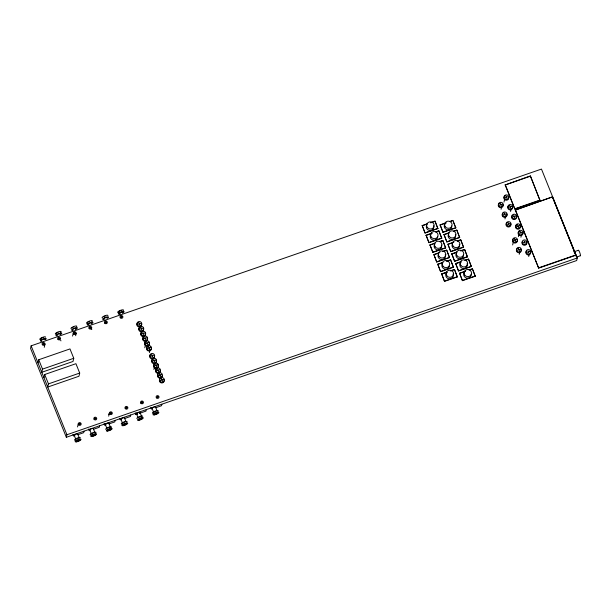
<?xml version="1.0" encoding="UTF-8"?>
<svg xmlns="http://www.w3.org/2000/svg" width="611" height="611" viewBox="0 0 611 611"><rect width="100%" height="100%" fill="white"/><g stroke="black" fill="none" stroke-linecap="round" stroke-linejoin="round"><path stroke-width="0.92" d="M31.138 345.826L30.55 348.385L66.339 437.293L576.669 260.546L577.258 257.987L541.468 169.079L31.138 345.826L66.927 434.734L66.339 437.293M38.012 362.919L38.745 359.742L69.982 348.919L73.755 358.29L73.03 361.46L41.785 372.282L42.51 369.113L38.745 359.742M44.252 347.323L44.977 344.138M43.961 377.69L44.687 374.52L75.932 363.698L79.705 373.061L78.972 376.239L47.734 387.053L48.46 383.884L44.687 374.52M72.556 336.103L73.289 332.919M75.627 335.722L76.176 333.331M73.969 434.65L73.626 436.162L72.93 434.444M77.536 426.952L78.269 423.759M84.013 431.175L83.669 432.687L77.811 434.711M89.542 429.258L89.191 430.77L88.503 429.052M99.585 425.783L99.242 427.295L93.376 429.319M105.115 423.866L104.764 425.378L104.076 423.66M108.682 416.167L109.407 412.975M115.158 420.391L114.815 421.896L108.949 423.927M120.68 418.474L120.336 419.986L119.649 418.268M144.792 347.781L145.517 344.627M130.731 414.999L130.38 416.503L124.522 418.535M149.367 352.631L149.962 350.034M137.582 414.014L135.909 414.594L136.253 413.082M153.88 369.479L154.278 367.753M146.296 409.599L145.953 411.111L139.255 413.433M151.826 407.69L151.482 409.202L150.787 407.484M161.869 404.207L161.525 405.719L155.668 407.751M430.74 222.587L435.009 221.106L437.873 228.598L425.057 233.035L422.201 225.543L427.326 223.771M425.057 233.035L422.201 225.543M435.483 231.943L438.897 230.767L441.753 238.259L428.945 242.697L426.088 235.197L432.069 233.127M428.945 242.697L426.088 235.197M435.009 221.106L437.873 228.598M439.378 241.628L442.792 240.444L445.656 247.936L432.848 252.374L429.984 244.881L435.108 243.102M432.848 252.374L429.984 244.881M449.513 221.587L452.927 220.403L455.783 227.895L442.975 232.333L440.119 224.84L446.099 222.771M438.897 230.767L436.277 231.905M439.851 252.458L433.871 254.535L436.728 262.027L449.536 257.59L446.679 250.098L442.41 251.572M442.975 232.333L440.119 224.84M436.728 262.027L433.871 254.535M453.4 231.241L456.814 230.057L459.671 237.557L446.862 241.987L444.006 234.494L449.131 232.722M445.656 247.936L442.792 240.444M446.297 261.233L450.567 259.751L453.423 267.244L440.615 271.681L437.759 264.189L442.883 262.417M446.862 241.987L444.006 234.494M440.615 271.681L437.759 264.189M452.927 220.403L450.307 221.541M453.881 242.109L447.909 244.179L450.765 251.679L463.573 247.241L460.717 239.749L457.295 240.933M449.215 256.788L446.679 250.098M450.192 270.91L454.462 269.428L457.318 276.92L444.51 281.358L441.654 273.865L446.778 272.094M450.765 251.679L447.909 244.179M444.51 281.358L441.654 273.865M459.671 237.557L456.814 230.057M460.327 250.869L464.597 249.395L467.453 256.887L454.645 261.325L451.789 253.825L456.913 252.053M450.567 259.751L453.423 267.244M454.645 261.325L451.789 253.825M463.245 246.439L460.717 239.749M465.07 260.233L468.484 259.049L471.341 266.541L458.533 270.978L455.676 263.486L460.801 261.707M454.462 269.428L457.318 276.92M458.533 270.978L455.676 263.486M464.597 249.395L467.453 256.887M468.965 269.917L472.387 268.733L475.243 276.225L462.435 280.663L459.571 273.17L465.551 271.101M462.435 280.663L459.571 273.17M468.484 259.049L471.341 266.541M475.243 276.225L472.387 268.733M505.152 184.965L530.356 175.884L539.987 200.408L514.874 209.107L505.152 184.965L529.37 176.579M501.096 209.283L501.692 206.686M503.983 202.134L504.778 198.667M504.984 218.937L505.58 216.34M510.575 211.498L511.17 208.901M514.874 209.107L505.244 184.583M515.294 210.069L552.543 196.864L575.837 255.253L538.665 268.13L515.294 210.069L552.543 196.864M512.637 244.958L513.431 241.498M530.356 175.884L539.643 199.545M518.426 236.656L519.022 234.059M520.931 237.236L521.527 234.639M519.228 254.329L519.824 251.732M528.706 256.544L529.103 254.818M538.665 268.13L515.371 209.733M42.938 344.138L44.191 343.703M58.503 338.746L59.763 338.311M74.13 333.331L75.382 332.896M89.702 327.939L90.955 327.504M105.268 322.547L106.528 322.112M120.841 317.155L122.093 316.719M422.148 225.795L427.272 224.023M430.686 222.839L434.1 221.656M137.887 324.357L140.805 323.341M505.03 197.666L507.84 196.696M440.065 225.092L446.038 223.023M139.827 329.184L142.745 328.168M499.286 205.159L502.303 204.112M425.119 232.783L437.927 228.346M426.035 235.449L432.008 233.379M141.767 334.011L144.692 332.995M508.917 207.328L511.728 206.35M42.51 369.113L73.755 358.29M443.036 232.081L455.844 227.643M514.958 208.725L540.078 200.026M443.953 234.746L448.222 233.272M454.194 231.202L456.761 230.309M143.715 338.838L146.632 337.83M503.174 214.812L506.191 213.774M429.006 242.445L441.814 238.007M429.93 245.133L434.2 243.652M440.172 241.582L442.738 240.696M145.655 343.665L148.58 342.656M512.805 216.981L515.615 216.004M446.924 241.735L459.732 237.305M147.602 348.491L150.52 347.483M448.703 244.14L452.972 242.659M457.242 241.185L460.656 240.001M507.061 224.474L510.078 223.427M48.46 383.884L79.705 373.061M432.901 252.122L445.709 247.684M434.665 254.489L438.935 253.007M443.204 251.533L446.626 250.35M516.692 226.635L519.503 225.665M450.819 251.427L463.627 246.989M150.535 356.335L153.85 355.182M451.728 254.077L456.852 252.305M461.122 250.823L463.688 249.937M519.274 233.058L521.886 232.157M436.789 261.775L449.597 257.338M152.483 361.162L155.797 360.016M437.705 264.441L442.822 262.661M447.092 261.187L449.658 260.301M513.637 240.513L516.601 239.489M454.706 261.073L467.514 256.635M154.423 365.989L157.737 364.843M455.615 263.738L460.74 261.959M465.009 260.485L467.575 259.599M523.161 242.712L525.773 241.811M440.676 271.429L453.484 266.992M156.37 370.816L159.685 369.67M441.6 274.118L446.717 272.346M450.994 270.864L453.553 269.978M517.525 250.166L520.488 249.143M458.594 270.726L471.402 266.289M158.31 375.643L161.625 374.497M459.518 273.423L465.498 271.353M469.767 269.871L472.326 268.985M527.049 252.374L529.661 251.465M444.571 281.106L457.379 276.676M160.258 380.477L163.572 379.324M462.489 280.411L475.297 275.973M574.103 251.763L578.426 250.266M79.056 424.194L80.316 423.759M94.629 418.802L95.881 418.367M110.201 413.41L111.454 412.975M125.767 408.018L127.027 407.583M141.34 402.626L142.6 402.191M156.912 397.234L158.165 396.799M538.742 267.794L575.913 254.924M576.883 256.964L580.343 255.772M66.927 434.734L577.258 257.987M552.466 197.2L575.837 255.253M505.832 195.688L507 198.583M509.719 205.342L510.888 208.236M513.607 214.996L514.775 217.89M517.494 224.649L518.663 227.552M520.213 231.409L521.191 233.83M524.101 241.07L525.078 243.484M527.988 250.724L528.966 253.137M500.264 203.173L501.448 206.113M504.151 212.827L505.335 215.775M508.039 222.48L509.223 225.428M514.493 238.511L515.653 241.406M518.38 248.165L519.541 251.068M453.194 221.457L455.783 227.895M439.164 231.821L441.753 238.259M138.789 322.318L140.034 325.403M140.736 327.145L141.981 330.238M142.676 331.972L143.921 335.065M144.624 336.798L145.861 339.892M146.564 341.625L147.809 344.719M148.511 346.46L149.748 349.545M151.681 354.342L152.811 357.145M153.628 359.169L154.751 361.972M155.568 363.996L156.699 366.799M157.516 368.83L158.639 371.625M159.456 373.657L160.586 376.452M161.396 378.484L162.526 381.279M157.34 396.44L157.76 397.486M121.253 316.46L121.673 317.514M155.553 406.957L157.256 411.203M152.086 408.438L153.796 412.685M141.767 401.832L142.187 402.878M105.68 321.86L106.1 322.906M139.98 412.349L141.691 416.595M136.513 413.83L137.88 417.229M135.214 412.876L135.909 414.594M126.194 407.224L126.614 408.27M90.107 327.252L90.527 328.298M124.407 417.741L126.118 421.987M120.94 419.222L122.651 423.469M110.622 412.616L111.049 413.67M74.534 332.644L74.962 333.698M108.834 423.133L110.545 427.379A1.886 0.504 -21.9 0 0 109.4 427.395M105.367 424.614L107.078 428.861M95.049 418.008L95.476 419.062M58.916 338.051L59.336 339.105M93.262 428.525L94.636 431.924M89.802 430.007L91.513 434.253M79.483 423.4L79.904 424.454M43.343 343.443L43.771 344.497M77.696 433.917L79.407 438.171M74.229 435.399L75.94 439.645A1.886 0.504 -21.9 0 1 76.008 439.347M530.707 252.587A2.429 2.307 12.9 0 1 527.461 254.795A2.429 2.307 12.9 0 1 526.491 251.045M529.92 250.968A2.429 2.307 12.9 0 1 530.325 251.442M502.983 204.723A2.429 2.307 12.9 0 1 501.608 207.526A2.429 2.307 12.9 0 1 498.53 206.396A2.429 2.307 12.9 0 1 499.363 203.402M522.817 232.676A2.429 2.307 12.9 0 1 520.305 235.625A2.429 2.307 12.9 0 1 518.357 232.218M518.716 231.729A2.429 2.307 12.9 0 1 519.778 231.111M526.438 241.78A2.429 2.307 12.9 0 1 525.88 244.843A2.429 2.307 12.9 0 1 522.611 244.507A2.429 2.307 12.9 0 1 522.604 241.391M517.227 240.115A2.429 2.307 12.9 0 1 514.714 243.063A2.429 2.307 12.9 0 1 512.766 239.657M513.125 239.168A2.429 2.307 12.9 0 1 513.614 238.794M506.87 214.385A2.429 2.307 12.9 0 1 504.358 217.325A2.429 2.307 12.9 0 1 502.41 213.919M502.769 213.438A2.429 2.307 12.9 0 1 503.25 213.056M520.847 249.219A2.429 2.307 12.9 0 1 520.289 252.282A2.429 2.307 12.9 0 1 517.021 251.946A2.429 2.307 12.9 0 1 517.013 248.822M517.502 248.448A2.429 2.307 12.9 0 1 518.075 248.203M508.688 197.88A2.429 2.307 12.9 0 1 505.152 199.965A2.429 2.307 12.9 0 1 504.953 195.963M512.194 206.396A2.429 2.307 12.9 0 1 510.261 209.901A2.429 2.307 12.9 0 1 508.001 206.487M508.36 205.999A2.429 2.307 12.9 0 1 509.414 205.38M516.081 216.05A2.429 2.307 12.9 0 1 515.516 219.112A2.429 2.307 12.9 0 1 512.255 218.776A2.429 2.307 12.9 0 1 512.247 215.652M520.236 226.253A2.429 2.307 12.9 0 1 518.861 229.056A2.429 2.307 12.9 0 1 515.776 227.926A2.429 2.307 12.9 0 1 516.616 224.932M519.556 225.238A2.429 2.307 12.9 0 1 519.969 225.703M510.49 223.489A2.429 2.307 12.9 0 1 509.925 226.551A2.429 2.307 12.9 0 1 506.664 226.207A2.429 2.307 12.9 0 1 506.656 223.091M507.138 222.717A2.429 2.307 12.9 0 1 507.71 222.473M151.253 348.079A2.429 2.307 12.9 0 1 148.74 351.02A2.429 2.307 12.9 0 1 146.793 347.613M147.152 347.132A2.429 2.307 12.9 0 1 148.206 346.506M150.573 347.056A2.429 2.307 12.9 0 1 150.986 347.522M149.42 343.84A2.429 2.307 12.9 0 1 147.32 346.193A2.429 2.307 12.9 0 1 144.631 344.352A2.429 2.307 12.9 0 1 146.266 341.679M148.633 342.229A2.429 2.307 12.9 0 1 149.038 342.695M147.48 339.013A2.429 2.307 12.9 0 1 144.234 341.221A2.429 2.307 12.9 0 1 143.264 337.471M147.098 337.868A2.429 2.307 12.9 0 1 147.366 338.418M145.151 333.041A2.429 2.307 12.9 0 1 144.593 336.103A2.429 2.307 12.9 0 1 141.332 335.767A2.429 2.307 12.9 0 1 141.324 332.644M143.211 328.214A2.429 2.307 12.9 0 1 142.653 331.277A2.429 2.307 12.9 0 1 139.384 330.933A2.429 2.307 12.9 0 1 139.377 327.817M140.431 327.198A2.429 2.307 12.9 0 1 141.057 327.106M154.384 355.846A2.429 2.307 12.9 0 1 153.002 358.649A2.429 2.307 12.9 0 1 149.924 357.519A2.429 2.307 12.9 0 1 150.764 354.525M156.057 360.123A2.429 2.307 12.9 0 1 155.5 363.186A2.429 2.307 12.9 0 1 152.231 362.85A2.429 2.307 12.9 0 1 152.223 359.734M157.997 364.95A2.429 2.307 12.9 0 1 157.264 368.127A2.429 2.307 12.9 0 1 153.919 367.356A2.429 2.307 12.9 0 1 154.652 364.179M157.073 364.125A2.429 2.307 12.9 0 1 157.592 364.484M160.212 370.335A2.429 2.307 12.9 0 1 158.837 373.13A2.429 2.307 12.9 0 1 155.759 372.007A2.429 2.307 12.9 0 1 156.599 369.006M162.266 375.757A2.429 2.307 12.9 0 1 158.73 377.835A2.429 2.307 12.9 0 1 158.539 373.84M152.475 408.538A1.886 0.504 -21.9 0 1 153.491 407.285A1.886 0.504 -21.9 0 1 155.477 407.262M154.071 412.181A1.886 0.504 -21.9 0 1 154.766 411.738M155.202 411.531A1.886 0.504 -21.9 0 1 156.111 411.218M153.109 413.364A3.131 0.832 -21.9 0 1 154.789 411.279A3.131 0.832 -21.9 0 1 158.089 411.234M137.254 413.899A1.886 0.504 -21.9 0 1 136.788 413.319A1.886 0.504 -21.9 0 1 139.239 412.272A1.886 0.504 -21.9 0 1 139.698 412.853M138.498 417.573A1.886 0.504 -21.9 0 1 139.193 417.13M139.629 416.923A1.886 0.504 -21.9 0 1 140.087 416.748M137.124 418.711A3.131 0.832 -21.9 0 1 139.216 416.671A3.131 0.832 -21.9 0 1 142.669 416.343M41.739 340.747A1.886 0.504 -21.9 0 1 42.755 339.495A1.886 0.504 -21.9 0 1 44.74 339.464M41.647 341.121A3.131 0.832 -21.9 0 1 41.044 340.037A3.131 0.832 -21.9 0 1 45.344 338.379A3.131 0.832 -21.9 0 1 45.206 339.747M40.441 339.579A3.131 0.832 -21.9 0 1 41.754 337.662A3.131 0.832 -21.9 0 1 45.573 337.173M40.777 338.746A1.886 0.504 -21.9 0 1 41.288 338.326M41.67 338.104A1.886 0.504 -21.9 0 1 42.571 337.723M43.022 337.585A1.886 0.504 -21.9 0 1 43.778 337.463M57.06 335.332A1.886 0.504 -21.9 0 1 58.786 333.919A1.886 0.504 -21.9 0 1 60.107 334.278M57.22 335.729A3.131 0.832 -21.9 0 1 56.785 334.523A3.131 0.832 -21.9 0 1 61.245 332.98A3.131 0.832 -21.9 0 1 60.138 334.721M56.013 334.186A3.131 0.832 -21.9 0 1 56.143 332.934A3.131 0.832 -21.9 0 1 60.084 331.406A3.131 0.832 -21.9 0 1 60.642 332.399M56.342 333.354A1.886 0.504 -21.9 0 1 58.144 332.331M60.626 340.289A2.696 2.559 12.9 0 1 60.963 340.885M72.93 329.948A1.886 0.504 -21.9 0 1 73.121 329.115A1.886 0.504 -21.9 0 1 75.611 328.252A1.886 0.504 -21.9 0 1 75.42 329.085M72.846 330.314A3.131 0.832 -21.9 0 1 72.404 329.115A3.131 0.832 -21.9 0 1 76.871 327.572A3.131 0.832 -21.9 0 1 75.756 329.306M71.22 328.733A3.131 0.832 -21.9 0 1 73.694 326.541A3.131 0.832 -21.9 0 1 76.612 326.656M72.174 327.74A1.886 0.504 -21.9 0 1 72.48 327.519M73.305 327.099A1.886 0.504 -21.9 0 1 73.763 326.916M88.251 324.525A1.886 0.504 -21.9 0 1 89.977 323.12A1.886 0.504 -21.9 0 1 91.299 323.471M89.091 324.777A3.131 0.832 -21.9 0 1 87.656 323.96A3.131 0.832 -21.9 0 1 92.284 322.173A3.131 0.832 -21.9 0 1 91.329 323.914M87.205 323.387A3.131 0.832 -21.9 0 1 87.335 322.127A3.131 0.832 -21.9 0 1 91.276 320.607A3.131 0.832 -21.9 0 1 91.833 321.592M87.61 322.936A1.886 0.504 -21.9 0 1 88.435 321.905M88.878 321.699A1.886 0.504 -21.9 0 1 89.336 321.523M91.329 328.993A2.696 2.559 12.9 0 1 91.818 329.482M104.076 319.156A1.886 0.504 -21.9 0 1 104.153 318.4A1.886 0.504 -21.9 0 1 106.528 317.483A1.886 0.504 -21.9 0 1 106.864 318.079M103.985 319.53A3.131 0.832 -21.9 0 1 103.374 318.453A3.131 0.832 -21.9 0 1 107.681 316.788A3.131 0.832 -21.9 0 1 107.536 318.155M102.358 317.949A3.131 0.832 -21.9 0 1 104.458 315.91A3.131 0.832 -21.9 0 1 107.91 315.582M103.626 316.735A1.886 0.504 -21.9 0 1 104.007 316.513M104.909 316.131A1.886 0.504 -21.9 0 1 105.359 315.994M119.985 313.733A1.886 0.504 -21.9 0 1 119.527 313.153A1.886 0.504 -21.9 0 1 121.979 312.106A1.886 0.504 -21.9 0 1 122.437 312.687M120.237 313.993A3.131 0.832 -21.9 0 1 118.794 313.176A3.131 0.832 -21.9 0 1 123.422 311.389A3.131 0.832 -21.9 0 1 122.467 313.13M118.351 312.595A3.131 0.832 -21.9 0 1 118.481 311.343A3.131 0.832 -21.9 0 1 122.421 309.823A3.131 0.832 -21.9 0 1 122.979 310.808M118.587 311.938A1.886 0.504 -21.9 0 1 118.885 311.564M119.191 311.343A1.886 0.504 -21.9 0 1 120.016 310.915M120.474 310.739A1.886 0.504 -21.9 0 1 121.337 310.51M74.962 435.475A1.886 0.504 -21.9 0 1 74.504 434.895A1.886 0.504 -21.9 0 1 76.955 433.848A1.886 0.504 -21.9 0 1 77.414 434.429M77.803 438.324A1.886 0.504 -21.9 0 1 78.666 438.095M75.26 440.325A3.131 0.832 -21.9 0 1 76.566 438.408A3.131 0.832 -21.9 0 1 80.385 437.911M90.191 430.113A1.886 0.504 -21.9 0 1 91.207 428.853A1.886 0.504 -21.9 0 1 93.193 428.83M92.093 433.527A1.886 0.504 -21.9 0 1 92.482 433.314M93.376 432.924A1.886 0.504 -21.9 0 1 94.239 432.703M90.825 434.933A3.131 0.832 -21.9 0 1 90.955 433.68A3.131 0.832 -21.9 0 1 94.896 432.153A3.131 0.832 -21.9 0 1 95.453 433.146M106.108 424.683A1.886 0.504 -21.9 0 1 105.65 424.11A1.886 0.504 -21.9 0 1 108.101 423.056A1.886 0.504 -21.9 0 1 108.559 423.637M108.048 427.914A1.886 0.504 -21.9 0 1 108.491 427.715M105.986 429.495A3.131 0.832 -21.9 0 1 108.46 427.303A3.131 0.832 -21.9 0 1 111.37 427.417M108.46 414.235A2.696 2.559 12.9 0 1 109.079 413.93M121.337 419.329A1.886 0.504 -21.9 0 1 121.413 418.566A1.886 0.504 -21.9 0 1 123.796 417.649A1.886 0.504 -21.9 0 1 124.132 418.245M122.719 423.163A1.886 0.504 -21.9 0 1 123.239 422.743M123.621 422.522A1.886 0.504 -21.9 0 1 124.522 422.14M121.971 424.149A3.131 0.832 -21.9 0 1 123.651 422.064A3.131 0.832 -21.9 0 1 126.943 422.025M141.538 323.937A2.429 2.307 12.9 0 1 140.156 326.732A2.429 2.307 12.9 0 1 137.078 325.61A2.429 2.307 12.9 0 1 137.918 322.608M164.099 379.989A2.429 2.307 12.9 0 1 161.587 382.937A2.429 2.307 12.9 0 1 159.639 379.53M159.998 379.041A2.429 2.307 12.9 0 1 160.479 378.667M459.281 244.369A3.781 3.582 12.9 0 1 455.676 249.173A3.781 3.582 12.9 0 1 452.323 244.056M445.251 254.718A3.781 3.582 12.9 0 1 441.646 259.522A3.781 3.582 12.9 0 1 438.286 254.405M578.312 250.731A2.918 0.512 70.9 0 1 579.724 252.458A2.918 0.512 70.9 0 1 580.19 255.726M574.012 251.908A2.918 0.512 70.9 0 1 574.47 252.03M574.714 252.419A2.918 0.512 70.9 0 1 574.989 252.962M575.272 253.603A2.918 0.512 70.9 0 1 575.768 255.031M575.952 255.711A2.918 0.512 70.9 0 1 576.074 256.315M433.581 225.726A3.781 3.582 12.9 0 1 429.976 230.538A3.781 3.582 12.9 0 1 426.615 225.421M441.363 245.064A3.781 3.582 12.9 0 1 437.27 249.815A3.781 3.582 12.9 0 1 434.91 243.965M449.368 265.289A3.781 3.582 12.9 0 1 444.564 269.016A3.781 3.582 12.9 0 1 442.685 263.272M467.056 263.669A3.781 3.582 12.9 0 1 465.2 268.145A3.781 3.582 12.9 0 1 460.312 266.671A3.781 3.582 12.9 0 1 461.313 261.936M463.398 254.932A3.781 3.582 12.9 0 1 458.586 258.652A3.781 3.582 12.9 0 1 456.715 252.916M453.034 274.049A3.781 3.582 12.9 0 1 451.178 278.532A3.781 3.582 12.9 0 1 446.29 277.058A3.781 3.582 12.9 0 1 447.29 272.323M451.728 225.94A3.781 3.582 12.9 0 1 446.924 229.667A3.781 3.582 12.9 0 1 445.045 223.924M437.697 236.304A3.781 3.582 12.9 0 1 432.893 240.024A3.781 3.582 12.9 0 1 431.015 234.288M455.386 234.677A3.781 3.582 12.9 0 1 451.292 239.436A3.781 3.582 12.9 0 1 448.932 233.578M471.188 274.27A3.781 3.582 12.9 0 1 466.376 277.997A3.781 3.582 12.9 0 1 464.497 272.254M526.827 253.55A2.429 2.307 12.9 0 0 530.822 252.427A2.429 2.307 12.9 0 0 527.721 249.67A2.429 2.307 12.9 0 0 526.827 253.55M499.21 206.289A2.429 2.307 12.9 0 0 503.212 205.166A2.429 2.307 12.9 0 0 500.111 202.401A2.429 2.307 12.9 0 0 499.21 206.289M519.052 234.242A2.429 2.307 12.9 0 0 523.054 233.119A2.429 2.307 12.9 0 0 519.946 230.355A2.429 2.307 12.9 0 0 519.052 234.242M522.94 243.896A2.429 2.307 12.9 0 0 526.934 242.773A2.429 2.307 12.9 0 0 523.833 240.008A2.429 2.307 12.9 0 0 522.94 243.896M513.461 241.681A2.429 2.307 12.9 0 0 517.464 240.558A2.429 2.307 12.9 0 0 514.355 237.794A2.429 2.307 12.9 0 0 513.461 241.681M503.097 215.943A2.429 2.307 12.9 0 0 507.099 214.82A2.429 2.307 12.9 0 0 503.999 212.055A2.429 2.307 12.9 0 0 503.097 215.943M517.349 251.335A2.429 2.307 12.9 0 0 521.343 250.212A2.429 2.307 12.9 0 0 518.243 247.447A2.429 2.307 12.9 0 0 517.349 251.335M504.808 198.85A2.429 2.307 12.9 0 0 508.803 197.727A2.429 2.307 12.9 0 0 505.702 194.962A2.429 2.307 12.9 0 0 504.808 198.85M508.688 208.504A2.429 2.307 12.9 0 0 512.69 207.381A2.429 2.307 12.9 0 0 509.589 204.624A2.429 2.307 12.9 0 0 508.688 208.504M512.576 218.165A2.429 2.307 12.9 0 0 516.578 217.042A2.429 2.307 12.9 0 0 513.477 214.278A2.429 2.307 12.9 0 0 512.576 218.165M516.463 227.819A2.429 2.307 12.9 0 0 520.465 226.696A2.429 2.307 12.9 0 0 517.364 223.931A2.429 2.307 12.9 0 0 516.463 227.819M506.985 225.604A2.429 2.307 12.9 0 0 510.987 224.481A2.429 2.307 12.9 0 0 507.886 221.717A2.429 2.307 12.9 0 0 506.985 225.604M147.48 349.637A2.429 2.307 12.9 0 0 151.482 348.514A2.429 2.307 12.9 0 0 148.381 345.75A2.429 2.307 12.9 0 0 147.48 349.637M145.54 344.81A2.429 2.307 12.9 0 0 149.542 343.688A2.429 2.307 12.9 0 0 146.441 340.923A2.429 2.307 12.9 0 0 145.54 344.81M143.6 339.983A2.429 2.307 12.9 0 0 147.595 338.861A2.429 2.307 12.9 0 0 144.494 336.096A2.429 2.307 12.9 0 0 143.6 339.983M141.653 335.156A2.429 2.307 12.9 0 0 145.655 334.034A2.429 2.307 12.9 0 0 142.554 331.269A2.429 2.307 12.9 0 0 141.653 335.156M139.713 330.33A2.429 2.307 12.9 0 0 143.707 329.207A2.429 2.307 12.9 0 0 140.606 326.442A2.429 2.307 12.9 0 0 139.713 330.33M150.612 357.412A2.429 2.307 12.9 0 0 154.614 356.289A2.429 2.307 12.9 0 0 151.513 353.525A2.429 2.307 12.9 0 0 150.612 357.412M152.559 362.239A2.429 2.307 12.9 0 0 156.553 361.116A2.429 2.307 12.9 0 0 153.453 358.351A2.429 2.307 12.9 0 0 152.559 362.239M154.499 367.066A2.429 2.307 12.9 0 0 158.501 365.943A2.429 2.307 12.9 0 0 155.4 363.178A2.429 2.307 12.9 0 0 154.499 367.066M156.447 371.893A2.429 2.307 12.9 0 0 160.441 370.77A2.429 2.307 12.9 0 0 157.34 368.013A2.429 2.307 12.9 0 0 156.447 371.893M158.386 376.727A2.429 2.307 12.9 0 0 162.389 375.605A2.429 2.307 12.9 0 0 159.288 372.84A2.429 2.307 12.9 0 0 158.386 376.727M156.416 397.83A1.459 1.382 12.9 0 0 158.913 397.562A1.459 1.382 12.9 0 0 157.371 395.63A1.459 1.382 12.9 0 0 156.416 397.83M154.323 414.9A3.131 0.832 -21.9 0 0 158.883 412.547A3.131 0.832 -21.9 0 0 154.705 413.212A3.131 0.832 -21.9 0 0 154.323 414.9M155.171 414.35A1.886 0.504 -21.9 0 0 157.928 412.929A1.886 0.504 -21.9 0 0 155.408 413.334A1.886 0.504 -21.9 0 0 155.171 414.35M140.843 403.222A1.459 1.382 12.9 0 0 143.341 402.955A1.459 1.382 12.9 0 0 141.798 401.022A1.459 1.382 12.9 0 0 140.843 403.222M138.75 420.292A3.131 0.832 -21.9 0 0 143.31 417.939A3.131 0.832 -21.9 0 0 139.14 418.604A3.131 0.832 -21.9 0 0 138.75 420.292M139.598 419.742A1.886 0.504 -21.9 0 0 142.355 418.321A1.886 0.504 -21.9 0 0 139.835 418.726A1.886 0.504 -21.9 0 0 139.598 419.742M42.388 344.749A1.459 1.382 12.9 0 0 44.886 344.482A1.459 1.382 12.9 0 0 43.343 342.55A1.459 1.382 12.9 0 0 42.388 344.749M57.961 339.357A1.459 1.382 12.9 0 0 60.458 339.09A1.459 1.382 12.9 0 0 58.916 337.157A1.459 1.382 12.9 0 0 57.961 339.357M73.58 333.95A1.459 1.382 12.9 0 0 76.077 333.682A1.459 1.382 12.9 0 0 74.534 331.75A1.459 1.382 12.9 0 0 73.58 333.95M89.153 328.55A1.459 1.382 12.9 0 0 91.65 328.29A1.459 1.382 12.9 0 0 90.107 326.358A1.459 1.382 12.9 0 0 89.153 328.55M104.725 323.158A1.459 1.382 12.9 0 0 107.215 322.898A1.459 1.382 12.9 0 0 105.68 320.958A1.459 1.382 12.9 0 0 104.725 323.158M120.291 317.766A1.459 1.382 12.9 0 0 122.788 317.499A1.459 1.382 12.9 0 0 121.245 315.566A1.459 1.382 12.9 0 0 120.291 317.766M78.559 424.79A1.459 1.382 12.9 0 0 81.057 424.523A1.459 1.382 12.9 0 0 79.514 422.591A1.459 1.382 12.9 0 0 78.559 424.79M76.467 441.868A3.131 0.832 -21.9 0 0 81.026 439.508A3.131 0.832 -21.9 0 0 76.849 440.18A3.131 0.832 -21.9 0 0 76.467 441.868M77.314 441.318A1.886 0.504 -21.9 0 0 80.072 439.889A1.886 0.504 -21.9 0 0 77.551 440.294A1.886 0.504 -21.9 0 0 77.314 441.318M94.132 419.398A1.459 1.382 12.9 0 0 96.63 419.131A1.459 1.382 12.9 0 0 95.087 417.198A1.459 1.382 12.9 0 0 94.132 419.398M92.04 436.468A3.131 0.832 -21.9 0 0 96.599 434.115A3.131 0.832 -21.9 0 0 92.421 434.788A3.131 0.832 -21.9 0 0 92.04 436.468M92.887 435.918A1.886 0.504 -21.9 0 0 95.644 434.497A1.886 0.504 -21.9 0 0 93.124 434.902A1.886 0.504 -21.9 0 0 92.887 435.918M109.705 414.006A1.459 1.382 12.9 0 0 112.195 413.739A1.459 1.382 12.9 0 0 110.66 411.806A1.459 1.382 12.9 0 0 109.705 414.006M107.605 431.076A3.131 0.832 -21.9 0 0 112.172 428.723A3.131 0.832 -21.9 0 0 107.994 429.396A3.131 0.832 -21.9 0 0 107.605 431.076M108.46 430.526A1.886 0.504 -21.9 0 0 111.21 429.105A1.886 0.504 -21.9 0 0 108.689 429.51A1.886 0.504 -21.9 0 0 108.46 430.526M125.27 408.614A1.459 1.382 12.9 0 0 127.768 408.347A1.459 1.382 12.9 0 0 126.225 406.414A1.459 1.382 12.9 0 0 125.27 408.614M123.178 425.684A3.131 0.832 -21.9 0 0 127.745 423.331A3.131 0.832 -21.9 0 0 123.567 423.996A3.131 0.832 -21.9 0 0 123.178 425.684M124.033 425.134A1.886 0.504 -21.9 0 0 126.783 423.713A1.886 0.504 -21.9 0 0 124.262 424.118A1.886 0.504 -21.9 0 0 124.033 425.134M137.765 325.495A2.429 2.307 12.9 0 0 141.767 324.372A2.429 2.307 12.9 0 0 138.666 321.615A2.429 2.307 12.9 0 0 137.765 325.495M160.334 381.554A2.429 2.307 12.9 0 0 164.328 380.432A2.429 2.307 12.9 0 0 161.228 377.667A2.429 2.307 12.9 0 0 160.334 381.554M453.072 246.126A3.781 3.582 12.9 0 0 459.564 245.607A3.781 3.582 12.9 0 0 455.707 240.497A3.781 3.582 12.9 0 0 453.072 246.126M439.034 256.475A3.781 3.582 12.9 0 0 445.526 255.956A3.781 3.582 12.9 0 0 441.677 250.846A3.781 3.582 12.9 0 0 439.034 256.475M427.364 227.483A3.781 3.582 12.9 0 0 433.856 226.964A3.781 3.582 12.9 0 0 430.007 221.854A3.781 3.582 12.9 0 0 427.364 227.483M435.147 246.821A3.781 3.582 12.9 0 0 441.646 246.302A3.781 3.582 12.9 0 0 437.789 241.192A3.781 3.582 12.9 0 0 435.147 246.821M442.922 266.129A3.781 3.582 12.9 0 0 449.413 265.609A3.781 3.582 12.9 0 0 445.564 260.5A3.781 3.582 12.9 0 0 442.922 266.129M460.839 265.426A3.781 3.582 12.9 0 0 467.331 264.907A3.781 3.582 12.9 0 0 463.482 259.797A3.781 3.582 12.9 0 0 460.839 265.426M456.952 255.772A3.781 3.582 12.9 0 0 463.443 255.245A3.781 3.582 12.9 0 0 459.594 250.143A3.781 3.582 12.9 0 0 456.952 255.772M446.817 275.813A3.781 3.582 12.9 0 0 453.309 275.286A3.781 3.582 12.9 0 0 449.459 270.177A3.781 3.582 12.9 0 0 446.817 275.813M445.282 226.78A3.781 3.582 12.9 0 0 451.773 226.261A3.781 3.582 12.9 0 0 447.924 221.151A3.781 3.582 12.9 0 0 445.282 226.78M431.251 237.144A3.781 3.582 12.9 0 0 437.743 236.617A3.781 3.582 12.9 0 0 433.894 231.516A3.781 3.582 12.9 0 0 431.251 237.144M449.169 236.442A3.781 3.582 12.9 0 0 455.661 235.915A3.781 3.582 12.9 0 0 451.812 230.805A3.781 3.582 12.9 0 0 449.169 236.442M464.742 275.11A3.781 3.582 12.9 0 0 471.234 274.591A3.781 3.582 12.9 0 0 467.377 269.482A3.781 3.582 12.9 0 0 464.742 275.11"/></g></svg>
